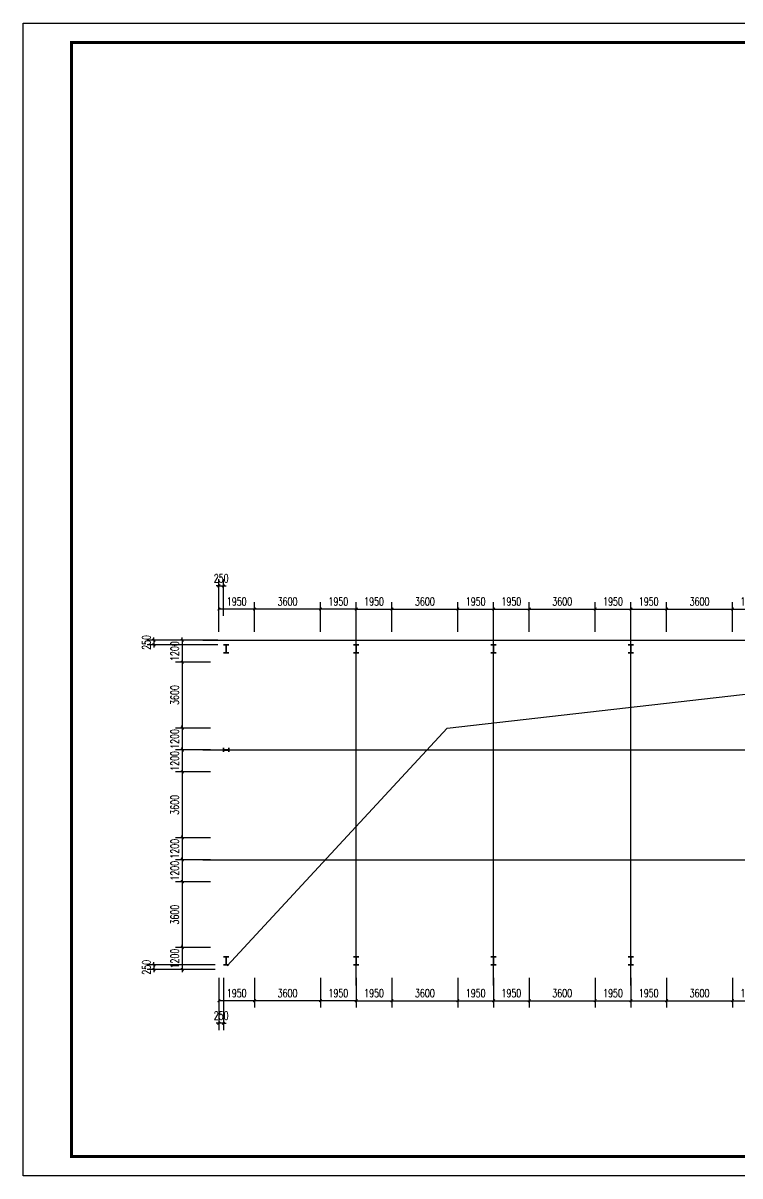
# Model space of a CAD drawing. Extents: x 177291 to 1288761, y 177638 to 322898.
# Drawn here: x 408999 to 448150, y 251928 to 314928 of the extents above; entities that cross this region are included whole.
import ezdxf

# ---------------------------------------------------------------- set-up
doc = ezdxf.new("R2010")
doc.units = 0
doc.header["$LTSCALE"] = 1000
for name, color, linetype in [('DOTE', 1, 'Continuous'), ('GZ', 50, 'Continuous'), ('PUB_TITLE', 4, 'Continuous')]:
    doc.layers.add(name, color=color, linetype=linetype)
doc.styles.add('_TCH_DIM_T3', font='SIMPLEX', dxfattribs={"width": 0.705882, "bigfont": 'GBCBIG'})
doc.dimstyles.new('_TCH_ARCH&&150', dxfattribs={"dimtxt": 446.25, "dimasz": 150, "dimexe": 375, "dimexo": 450, "dimgap": 189.375, "dimtad": 1, "dimdec": 0, "dimzin": 0, "dimdsep": 46, "dimtxsty": '_TCH_DIM_T3', "dimblk": 'ARCHTICK', "dimcen": 0.09, "dimclrd": 3, "dimclre": 3, "dimclrt": 7, "dimazin": 2, "dimtfac": 1, "dimtdec": 0, "dimtix": 1, "dimtmove": 2, "dimatfit": 3, "dimfxl": 1, "dimtolj": 1, "dimtzin": 0, "dimarcsym": 0})

# ---------------------------------------------------------------- blocks, each defined once
blk = doc.blocks.new('_ArchTick')
at = {"color": 0, "linetype": 'ByBlock', "const_width": 0.4}
blk.add_lwpolyline([(-0.5, -0.5), (0.5, 0.5)], dxfattribs=at)
blk = doc.blocks.new('*D577')
at = {"color": 3, "lineweight": -2, "transparency": 16777216}
for p, q in [((419693, 284173), (419543, 284173)), ((419693, 282706), (419693, 284548)), ((419693, 284173), (419943, 284173)), ((419943, 282533), (419943, 284548)), ((419943, 284173), (420093, 284173))]:
    blk.add_line(p, q, dxfattribs=at)
at = {"layer": 'Defpoints', "color": 0, "transparency": 16777216}
for p in [(419943, 284173), (419693, 282256), (419943, 282083)]:
    blk.add_point(p, dxfattribs=at)
at = {"color": 3, "lineweight": -2, "transparency": 16777216, "xscale": 150, "yscale": 150, "zscale": 150}
blk.add_blockref('_ArchTick', (419693, 284173), dxfattribs=at)
at = {"color": 3, "lineweight": -2, "transparency": 16777216, "xscale": 150, "yscale": 150, "zscale": 150, "rotation": 180}
blk.add_blockref('_ArchTick', (419943, 284173), dxfattribs=at)
at = {"color": 7, "transparency": 16777216, "insert": (419818, 284586), "char_height": 446.2, "attachment_point": 5, "style": '_TCH_DIM_T3'}
blk.add_mtext('\\A1;250', dxfattribs=at)
blk = doc.blocks.new('*D579')
at = {"color": 3, "lineweight": -2, "transparency": 16777216}
for p, q in [((419643, 281206), (415769, 281206)), ((416144, 281206), (416144, 281356)), ((416144, 281206), (416144, 280956)), ((419643, 280956), (415769, 280956)), ((416144, 280956), (416144, 280806))]:
    blk.add_line(p, q, dxfattribs=at)
at = {"layer": 'Defpoints', "color": 0, "transparency": 16777216}
for p in [(420093, 281206), (416144, 280956), (420093, 280956)]:
    blk.add_point(p, dxfattribs=at)
at = {"color": 3, "lineweight": -2, "transparency": 16777216, "xscale": 150, "yscale": 150, "zscale": 150}
for p, rotation in [((416144, 281206), 270), ((416144, 280956), 90)]:
    blk.add_blockref('_ArchTick', p, dxfattribs=dict(at, rotation=rotation))
at = {"color": 7, "transparency": 16777216, "insert": (415732, 281081), "char_height": 446.2, "attachment_point": 5, "rotation": 90, "style": '_TCH_DIM_T3'}
blk.add_mtext('\\A1;250', dxfattribs=at)
blk = doc.blocks.new('*D580')
at = {"color": 3, "lineweight": -2, "transparency": 16777216}
for p, q in [((419493, 263456), (415769, 263456)), ((416144, 263456), (416144, 263606)), ((416144, 263456), (416144, 263206)), ((419493, 263206), (415769, 263206)), ((416144, 263206), (416144, 263056))]:
    blk.add_line(p, q, dxfattribs=at)
at = {"layer": 'Defpoints', "color": 0, "transparency": 16777216}
for p in [(419943, 263456), (416144, 263206), (419943, 263206)]:
    blk.add_point(p, dxfattribs=at)
at = {"color": 3, "lineweight": -2, "transparency": 16777216, "xscale": 150, "yscale": 150, "zscale": 150}
for p, rotation in [((416144, 263456), 270), ((416144, 263206), 90)]:
    blk.add_blockref('_ArchTick', p, dxfattribs=dict(at, rotation=rotation))
at = {"color": 7, "transparency": 16777216, "insert": (415732, 263331), "char_height": 446.2, "attachment_point": 5, "rotation": 90, "style": '_TCH_DIM_T3'}
blk.add_mtext('\\A1;250', dxfattribs=at)
blk = doc.blocks.new('*D581')
at = {"color": 3, "lineweight": -2, "transparency": 16777216}
for p, q in [((419693, 262756), (419693, 259899)), ((419943, 262756), (419943, 259899)), ((419693, 260274), (419543, 260274)), ((419943, 260274), (419693, 260274)), ((419943, 260274), (420093, 260274))]:
    blk.add_line(p, q, dxfattribs=at)
at = {"layer": 'Defpoints', "color": 0, "transparency": 16777216}
for p in [(419693, 263206), (419943, 263206), (419693, 260274)]:
    blk.add_point(p, dxfattribs=at)
at = {"color": 3, "lineweight": -2, "transparency": 16777216, "xscale": 150, "yscale": 150, "zscale": 150}
blk.add_blockref('_ArchTick', (419693, 260274), dxfattribs=at)
at = {"color": 3, "lineweight": -2, "transparency": 16777216, "xscale": 150, "yscale": 150, "zscale": 150, "rotation": 180}
blk.add_blockref('_ArchTick', (419943, 260274), dxfattribs=at)
at = {"color": 7, "transparency": 16777216, "insert": (419818, 260686), "char_height": 446.2, "attachment_point": 5, "style": '_TCH_DIM_T3'}
blk.add_mtext('\\A1;250', dxfattribs=at)
blk = doc.blocks.new('*D585')
at = {"color": 3, "lineweight": -2, "transparency": 16777216}
for p, q in [((427193, 281656), (427193, 283282)), ((427193, 282907), (429143, 282907)), ((429143, 281656), (429143, 283282))]:
    blk.add_line(p, q, dxfattribs=at)
at = {"layer": 'Defpoints', "color": 0, "transparency": 16777216}
for p in [(429143, 282907), (427193, 281206), (429143, 281206)]:
    blk.add_point(p, dxfattribs=at)
at = {"color": 3, "lineweight": -2, "transparency": 16777216, "xscale": 150, "yscale": 150, "zscale": 150, "rotation": 180}
blk.add_blockref('_ArchTick', (427193, 282907), dxfattribs=at)
at = {"color": 3, "lineweight": -2, "transparency": 16777216, "xscale": 150, "yscale": 150, "zscale": 150}
blk.add_blockref('_ArchTick', (429143, 282907), dxfattribs=at)
at = {"color": 7, "transparency": 16777216, "insert": (428168, 283320), "char_height": 446.2, "attachment_point": 5, "style": '_TCH_DIM_T3'}
blk.add_mtext('\\A1;1950', dxfattribs=at)
blk = doc.blocks.new('*D586')
at = {"color": 3, "lineweight": -2, "transparency": 16777216}
for p, q in [((429143, 281656), (429143, 283282)), ((429143, 282907), (432743, 282907)), ((432743, 281656), (432743, 283282))]:
    blk.add_line(p, q, dxfattribs=at)
at = {"layer": 'Defpoints', "color": 0, "transparency": 16777216}
for p in [(432743, 282907), (429143, 281206), (432743, 281206)]:
    blk.add_point(p, dxfattribs=at)
at = {"color": 3, "lineweight": -2, "transparency": 16777216, "xscale": 150, "yscale": 150, "zscale": 150, "rotation": 180}
blk.add_blockref('_ArchTick', (429143, 282907), dxfattribs=at)
at = {"color": 3, "lineweight": -2, "transparency": 16777216, "xscale": 150, "yscale": 150, "zscale": 150}
blk.add_blockref('_ArchTick', (432743, 282907), dxfattribs=at)
at = {"color": 7, "transparency": 16777216, "insert": (430943, 283320), "char_height": 446.2, "attachment_point": 5, "style": '_TCH_DIM_T3'}
blk.add_mtext('\\A1;3600', dxfattribs=at)
blk = doc.blocks.new('*D587')
at = {"color": 3, "lineweight": -2, "transparency": 16777216}
for p, q in [((432743, 281656), (432743, 283282)), ((432743, 282907), (434693, 282907)), ((434693, 281656), (434693, 283282))]:
    blk.add_line(p, q, dxfattribs=at)
at = {"layer": 'Defpoints', "color": 0, "transparency": 16777216}
for p in [(434693, 282907), (432743, 281206), (434693, 281206)]:
    blk.add_point(p, dxfattribs=at)
at = {"color": 3, "lineweight": -2, "transparency": 16777216, "xscale": 150, "yscale": 150, "zscale": 150, "rotation": 180}
blk.add_blockref('_ArchTick', (432743, 282907), dxfattribs=at)
at = {"color": 3, "lineweight": -2, "transparency": 16777216, "xscale": 150, "yscale": 150, "zscale": 150}
blk.add_blockref('_ArchTick', (434693, 282907), dxfattribs=at)
at = {"color": 7, "transparency": 16777216, "insert": (433718, 283320), "char_height": 446.2, "attachment_point": 5, "style": '_TCH_DIM_T3'}
blk.add_mtext('\\A1;1950', dxfattribs=at)
blk = doc.blocks.new('*D588')
at = {"color": 3, "lineweight": -2, "transparency": 16777216}
for p, q in [((434693, 281656), (434693, 283282)), ((434693, 282907), (436643, 282907)), ((436643, 281656), (436643, 283282))]:
    blk.add_line(p, q, dxfattribs=at)
at = {"layer": 'Defpoints', "color": 0, "transparency": 16777216}
for p in [(436643, 282907), (434693, 281206), (436643, 281206)]:
    blk.add_point(p, dxfattribs=at)
at = {"color": 3, "lineweight": -2, "transparency": 16777216, "xscale": 150, "yscale": 150, "zscale": 150, "rotation": 180}
blk.add_blockref('_ArchTick', (434693, 282907), dxfattribs=at)
at = {"color": 3, "lineweight": -2, "transparency": 16777216, "xscale": 150, "yscale": 150, "zscale": 150}
blk.add_blockref('_ArchTick', (436643, 282907), dxfattribs=at)
at = {"color": 7, "transparency": 16777216, "insert": (435668, 283320), "char_height": 446.2, "attachment_point": 5, "style": '_TCH_DIM_T3'}
blk.add_mtext('\\A1;1950', dxfattribs=at)
blk = doc.blocks.new('*D589')
at = {"color": 3, "lineweight": -2, "transparency": 16777216}
for p, q in [((436643, 281656), (436643, 283282)), ((436643, 282907), (440243, 282907)), ((440243, 281656), (440243, 283282))]:
    blk.add_line(p, q, dxfattribs=at)
at = {"layer": 'Defpoints', "color": 0, "transparency": 16777216}
for p in [(440243, 282907), (436643, 281206), (440243, 281206)]:
    blk.add_point(p, dxfattribs=at)
at = {"color": 3, "lineweight": -2, "transparency": 16777216, "xscale": 150, "yscale": 150, "zscale": 150, "rotation": 180}
blk.add_blockref('_ArchTick', (436643, 282907), dxfattribs=at)
at = {"color": 3, "lineweight": -2, "transparency": 16777216, "xscale": 150, "yscale": 150, "zscale": 150}
blk.add_blockref('_ArchTick', (440243, 282907), dxfattribs=at)
at = {"color": 7, "transparency": 16777216, "insert": (438443, 283320), "char_height": 446.2, "attachment_point": 5, "style": '_TCH_DIM_T3'}
blk.add_mtext('\\A1;3600', dxfattribs=at)
blk = doc.blocks.new('*D590')
at = {"color": 3, "lineweight": -2, "transparency": 16777216}
for p, q in [((440243, 281656), (440243, 283282)), ((440243, 282907), (442193, 282907)), ((442193, 281656), (442193, 283282))]:
    blk.add_line(p, q, dxfattribs=at)
at = {"layer": 'Defpoints', "color": 0, "transparency": 16777216}
for p in [(442193, 282907), (440243, 281206), (442193, 281206)]:
    blk.add_point(p, dxfattribs=at)
at = {"color": 3, "lineweight": -2, "transparency": 16777216, "xscale": 150, "yscale": 150, "zscale": 150, "rotation": 180}
blk.add_blockref('_ArchTick', (440243, 282907), dxfattribs=at)
at = {"color": 3, "lineweight": -2, "transparency": 16777216, "xscale": 150, "yscale": 150, "zscale": 150}
blk.add_blockref('_ArchTick', (442193, 282907), dxfattribs=at)
at = {"color": 7, "transparency": 16777216, "insert": (441218, 283320), "char_height": 446.2, "attachment_point": 5, "style": '_TCH_DIM_T3'}
blk.add_mtext('\\A1;1950', dxfattribs=at)
blk = doc.blocks.new('*D591')
at = {"color": 3, "lineweight": -2, "transparency": 16777216}
for p, q in [((442193, 281656), (442193, 283282)), ((442193, 282907), (444143, 282907)), ((444143, 281656), (444143, 283282))]:
    blk.add_line(p, q, dxfattribs=at)
at = {"layer": 'Defpoints', "color": 0, "transparency": 16777216}
for p in [(444143, 282907), (442193, 281206), (444143, 281206)]:
    blk.add_point(p, dxfattribs=at)
at = {"color": 3, "lineweight": -2, "transparency": 16777216, "xscale": 150, "yscale": 150, "zscale": 150, "rotation": 180}
blk.add_blockref('_ArchTick', (442193, 282907), dxfattribs=at)
at = {"color": 3, "lineweight": -2, "transparency": 16777216, "xscale": 150, "yscale": 150, "zscale": 150}
blk.add_blockref('_ArchTick', (444143, 282907), dxfattribs=at)
at = {"color": 7, "transparency": 16777216, "insert": (443168, 283320), "char_height": 446.2, "attachment_point": 5, "style": '_TCH_DIM_T3'}
blk.add_mtext('\\A1;1950', dxfattribs=at)
blk = doc.blocks.new('*D592')
at = {"color": 3, "lineweight": -2, "transparency": 16777216}
for p, q in [((444143, 281656), (444143, 283282)), ((444143, 282907), (447743, 282907)), ((447743, 281656), (447743, 283282))]:
    blk.add_line(p, q, dxfattribs=at)
at = {"layer": 'Defpoints', "color": 0, "transparency": 16777216}
for p in [(447743, 282907), (444143, 281206), (447743, 281206)]:
    blk.add_point(p, dxfattribs=at)
at = {"color": 3, "lineweight": -2, "transparency": 16777216, "xscale": 150, "yscale": 150, "zscale": 150, "rotation": 180}
blk.add_blockref('_ArchTick', (444143, 282907), dxfattribs=at)
at = {"color": 3, "lineweight": -2, "transparency": 16777216, "xscale": 150, "yscale": 150, "zscale": 150}
blk.add_blockref('_ArchTick', (447743, 282907), dxfattribs=at)
at = {"color": 7, "transparency": 16777216, "insert": (445943, 283320), "char_height": 446.2, "attachment_point": 5, "style": '_TCH_DIM_T3'}
blk.add_mtext('\\A1;3600', dxfattribs=at)
blk = doc.blocks.new('*D593')
at = {"color": 3, "lineweight": -2, "transparency": 16777216}
for p, q in [((447743, 281656), (447743, 283282)), ((447743, 282907), (449693, 282907)), ((449693, 281656), (449693, 283282))]:
    blk.add_line(p, q, dxfattribs=at)
at = {"layer": 'Defpoints', "color": 0, "transparency": 16777216}
for p in [(449693, 282907), (447743, 281206), (449693, 281206)]:
    blk.add_point(p, dxfattribs=at)
at = {"color": 3, "lineweight": -2, "transparency": 16777216, "xscale": 150, "yscale": 150, "zscale": 150, "rotation": 180}
blk.add_blockref('_ArchTick', (447743, 282907), dxfattribs=at)
at = {"color": 3, "lineweight": -2, "transparency": 16777216, "xscale": 150, "yscale": 150, "zscale": 150}
blk.add_blockref('_ArchTick', (449693, 282907), dxfattribs=at)
at = {"color": 7, "transparency": 16777216, "insert": (448718, 283320), "char_height": 446.2, "attachment_point": 5, "style": '_TCH_DIM_T3'}
blk.add_mtext('\\A1;1950', dxfattribs=at)
blk = doc.blocks.new('*D421')
at = {"color": 3, "lineweight": -2, "transparency": 16777216}
for p, q in [((419243, 281206), (417320, 281206)), ((417695, 281206), (417695, 281356)), ((417695, 281206), (417695, 280006)), ((419243, 280006), (417320, 280006)), ((417695, 280006), (417695, 279856))]:
    blk.add_line(p, q, dxfattribs=at)
at = {"layer": 'Defpoints', "color": 0, "transparency": 16777216}
for p in [(419693, 281206), (417695, 280006), (419693, 280006)]:
    blk.add_point(p, dxfattribs=at)
at = {"color": 3, "lineweight": -2, "transparency": 16777216, "xscale": 150, "yscale": 150, "zscale": 150}
for p, rotation in [((417695, 281206), 270), ((417695, 280006), 90)]:
    blk.add_blockref('_ArchTick', p, dxfattribs=dict(at, rotation=rotation))
at = {"color": 7, "transparency": 16777216, "insert": (417282, 280606), "char_height": 446.2, "attachment_point": 5, "rotation": 90, "style": '_TCH_DIM_T3'}
blk.add_mtext('\\A1;1200', dxfattribs=at)
blk = doc.blocks.new('*D422')
at = {"color": 3, "lineweight": -2, "transparency": 16777216}
for p, q in [((419243, 280006), (417320, 280006)), ((417695, 280006), (417695, 276406)), ((419243, 276406), (417320, 276406))]:
    blk.add_line(p, q, dxfattribs=at)
at = {"layer": 'Defpoints', "color": 0, "transparency": 16777216}
for p in [(419693, 280006), (417695, 276406), (419693, 276406)]:
    blk.add_point(p, dxfattribs=at)
at = {"color": 3, "lineweight": -2, "transparency": 16777216, "xscale": 150, "yscale": 150, "zscale": 150}
for p, rotation in [((417695, 280006), 90), ((417695, 276406), 270)]:
    blk.add_blockref('_ArchTick', p, dxfattribs=dict(at, rotation=rotation))
at = {"color": 7, "transparency": 16777216, "insert": (417282, 278206), "char_height": 446.2, "attachment_point": 5, "rotation": 90, "style": '_TCH_DIM_T3'}
blk.add_mtext('\\A1;3600', dxfattribs=at)
blk = doc.blocks.new('*D423')
at = {"color": 3, "lineweight": -2, "transparency": 16777216}
for p, q in [((419243, 276406), (417320, 276406)), ((417695, 276406), (417695, 276556)), ((417695, 276406), (417695, 275206)), ((419243, 275206), (417320, 275206)), ((417695, 275206), (417695, 275056))]:
    blk.add_line(p, q, dxfattribs=at)
at = {"layer": 'Defpoints', "color": 0, "transparency": 16777216}
for p in [(419693, 276406), (417695, 275206), (419693, 275206)]:
    blk.add_point(p, dxfattribs=at)
at = {"color": 3, "lineweight": -2, "transparency": 16777216, "xscale": 150, "yscale": 150, "zscale": 150}
for p, rotation in [((417695, 276406), 270), ((417695, 275206), 90)]:
    blk.add_blockref('_ArchTick', p, dxfattribs=dict(at, rotation=rotation))
at = {"color": 7, "transparency": 16777216, "insert": (417282, 275806), "char_height": 446.2, "attachment_point": 5, "rotation": 90, "style": '_TCH_DIM_T3'}
blk.add_mtext('\\A1;1200', dxfattribs=at)
blk = doc.blocks.new('*D424')
at = {"color": 3, "lineweight": -2, "transparency": 16777216}
for p, q in [((427193, 262756), (427193, 261129)), ((429143, 262756), (429143, 261129)), ((427193, 261504), (429143, 261504))]:
    blk.add_line(p, q, dxfattribs=at)
at = {"layer": 'Defpoints', "color": 0, "transparency": 16777216}
for p in [(427193, 263206), (429143, 263206), (429143, 261504)]:
    blk.add_point(p, dxfattribs=at)
at = {"color": 3, "lineweight": -2, "transparency": 16777216, "xscale": 150, "yscale": 150, "zscale": 150, "rotation": 180}
blk.add_blockref('_ArchTick', (427193, 261504), dxfattribs=at)
at = {"color": 3, "lineweight": -2, "transparency": 16777216, "xscale": 150, "yscale": 150, "zscale": 150}
blk.add_blockref('_ArchTick', (429143, 261504), dxfattribs=at)
at = {"color": 7, "transparency": 16777216, "insert": (428168, 261917), "char_height": 446.2, "attachment_point": 5, "style": '_TCH_DIM_T3'}
blk.add_mtext('\\A1;1950', dxfattribs=at)
blk = doc.blocks.new('*D425')
at = {"color": 3, "lineweight": -2, "transparency": 16777216}
for p, q in [((429143, 262756), (429143, 261129)), ((432743, 262756), (432743, 261129)), ((429143, 261504), (432743, 261504))]:
    blk.add_line(p, q, dxfattribs=at)
at = {"layer": 'Defpoints', "color": 0, "transparency": 16777216}
for p in [(429143, 263206), (432743, 263206), (432743, 261504)]:
    blk.add_point(p, dxfattribs=at)
at = {"color": 3, "lineweight": -2, "transparency": 16777216, "xscale": 150, "yscale": 150, "zscale": 150, "rotation": 180}
blk.add_blockref('_ArchTick', (429143, 261504), dxfattribs=at)
at = {"color": 3, "lineweight": -2, "transparency": 16777216, "xscale": 150, "yscale": 150, "zscale": 150}
blk.add_blockref('_ArchTick', (432743, 261504), dxfattribs=at)
at = {"color": 7, "transparency": 16777216, "insert": (430943, 261917), "char_height": 446.2, "attachment_point": 5, "style": '_TCH_DIM_T3'}
blk.add_mtext('\\A1;3600', dxfattribs=at)
blk = doc.blocks.new('*D426')
at = {"color": 3, "lineweight": -2, "transparency": 16777216}
for p, q in [((432743, 262756), (432743, 261129)), ((434693, 262756), (434693, 261129)), ((432743, 261504), (434693, 261504))]:
    blk.add_line(p, q, dxfattribs=at)
at = {"layer": 'Defpoints', "color": 0, "transparency": 16777216}
for p in [(432743, 263206), (434693, 263206), (434693, 261504)]:
    blk.add_point(p, dxfattribs=at)
at = {"color": 3, "lineweight": -2, "transparency": 16777216, "xscale": 150, "yscale": 150, "zscale": 150, "rotation": 180}
blk.add_blockref('_ArchTick', (432743, 261504), dxfattribs=at)
at = {"color": 3, "lineweight": -2, "transparency": 16777216, "xscale": 150, "yscale": 150, "zscale": 150}
blk.add_blockref('_ArchTick', (434693, 261504), dxfattribs=at)
at = {"color": 7, "transparency": 16777216, "insert": (433718, 261917), "char_height": 446.2, "attachment_point": 5, "style": '_TCH_DIM_T3'}
blk.add_mtext('\\A1;1950', dxfattribs=at)
blk = doc.blocks.new('*D427')
at = {"color": 3, "lineweight": -2, "transparency": 16777216}
for p, q in [((434693, 262756), (434693, 261129)), ((436643, 262756), (436643, 261129)), ((434693, 261504), (436643, 261504))]:
    blk.add_line(p, q, dxfattribs=at)
at = {"layer": 'Defpoints', "color": 0, "transparency": 16777216}
for p in [(434693, 263206), (436643, 263206), (436643, 261504)]:
    blk.add_point(p, dxfattribs=at)
at = {"color": 3, "lineweight": -2, "transparency": 16777216, "xscale": 150, "yscale": 150, "zscale": 150, "rotation": 180}
blk.add_blockref('_ArchTick', (434693, 261504), dxfattribs=at)
at = {"color": 3, "lineweight": -2, "transparency": 16777216, "xscale": 150, "yscale": 150, "zscale": 150}
blk.add_blockref('_ArchTick', (436643, 261504), dxfattribs=at)
at = {"color": 7, "transparency": 16777216, "insert": (435668, 261917), "char_height": 446.2, "attachment_point": 5, "style": '_TCH_DIM_T3'}
blk.add_mtext('\\A1;1950', dxfattribs=at)
blk = doc.blocks.new('*D428')
at = {"color": 3, "lineweight": -2, "transparency": 16777216}
for p, q in [((436643, 262756), (436643, 261129)), ((440243, 262756), (440243, 261129)), ((436643, 261504), (440243, 261504))]:
    blk.add_line(p, q, dxfattribs=at)
at = {"layer": 'Defpoints', "color": 0, "transparency": 16777216}
for p in [(436643, 263206), (440243, 263206), (440243, 261504)]:
    blk.add_point(p, dxfattribs=at)
at = {"color": 3, "lineweight": -2, "transparency": 16777216, "xscale": 150, "yscale": 150, "zscale": 150, "rotation": 180}
blk.add_blockref('_ArchTick', (436643, 261504), dxfattribs=at)
at = {"color": 3, "lineweight": -2, "transparency": 16777216, "xscale": 150, "yscale": 150, "zscale": 150}
blk.add_blockref('_ArchTick', (440243, 261504), dxfattribs=at)
at = {"color": 7, "transparency": 16777216, "insert": (438443, 261917), "char_height": 446.2, "attachment_point": 5, "style": '_TCH_DIM_T3'}
blk.add_mtext('\\A1;3600', dxfattribs=at)
blk = doc.blocks.new('*D429')
at = {"color": 3, "lineweight": -2, "transparency": 16777216}
for p, q in [((440243, 262756), (440243, 261129)), ((442193, 262756), (442193, 261129)), ((440243, 261504), (442193, 261504))]:
    blk.add_line(p, q, dxfattribs=at)
at = {"layer": 'Defpoints', "color": 0, "transparency": 16777216}
for p in [(440243, 263206), (442193, 263206), (442193, 261504)]:
    blk.add_point(p, dxfattribs=at)
at = {"color": 3, "lineweight": -2, "transparency": 16777216, "xscale": 150, "yscale": 150, "zscale": 150, "rotation": 180}
blk.add_blockref('_ArchTick', (440243, 261504), dxfattribs=at)
at = {"color": 3, "lineweight": -2, "transparency": 16777216, "xscale": 150, "yscale": 150, "zscale": 150}
blk.add_blockref('_ArchTick', (442193, 261504), dxfattribs=at)
at = {"color": 7, "transparency": 16777216, "insert": (441218, 261917), "char_height": 446.2, "attachment_point": 5, "style": '_TCH_DIM_T3'}
blk.add_mtext('\\A1;1950', dxfattribs=at)
blk = doc.blocks.new('*D430')
at = {"color": 3, "lineweight": -2, "transparency": 16777216}
for p, q in [((442193, 262756), (442193, 261129)), ((444143, 262756), (444143, 261129)), ((442193, 261504), (444143, 261504))]:
    blk.add_line(p, q, dxfattribs=at)
at = {"layer": 'Defpoints', "color": 0, "transparency": 16777216}
for p in [(442193, 263206), (444143, 263206), (444143, 261504)]:
    blk.add_point(p, dxfattribs=at)
at = {"color": 3, "lineweight": -2, "transparency": 16777216, "xscale": 150, "yscale": 150, "zscale": 150, "rotation": 180}
blk.add_blockref('_ArchTick', (442193, 261504), dxfattribs=at)
at = {"color": 3, "lineweight": -2, "transparency": 16777216, "xscale": 150, "yscale": 150, "zscale": 150}
blk.add_blockref('_ArchTick', (444143, 261504), dxfattribs=at)
at = {"color": 7, "transparency": 16777216, "insert": (443168, 261917), "char_height": 446.2, "attachment_point": 5, "style": '_TCH_DIM_T3'}
blk.add_mtext('\\A1;1950', dxfattribs=at)
blk = doc.blocks.new('*D431')
at = {"color": 3, "lineweight": -2, "transparency": 16777216}
for p, q in [((444143, 262756), (444143, 261129)), ((447743, 262756), (447743, 261129)), ((444143, 261504), (447743, 261504))]:
    blk.add_line(p, q, dxfattribs=at)
at = {"layer": 'Defpoints', "color": 0, "transparency": 16777216}
for p in [(444143, 263206), (447743, 263206), (447743, 261504)]:
    blk.add_point(p, dxfattribs=at)
at = {"color": 3, "lineweight": -2, "transparency": 16777216, "xscale": 150, "yscale": 150, "zscale": 150, "rotation": 180}
blk.add_blockref('_ArchTick', (444143, 261504), dxfattribs=at)
at = {"color": 3, "lineweight": -2, "transparency": 16777216, "xscale": 150, "yscale": 150, "zscale": 150}
blk.add_blockref('_ArchTick', (447743, 261504), dxfattribs=at)
at = {"color": 7, "transparency": 16777216, "insert": (445943, 261917), "char_height": 446.2, "attachment_point": 5, "style": '_TCH_DIM_T3'}
blk.add_mtext('\\A1;3600', dxfattribs=at)
blk = doc.blocks.new('*D432')
at = {"color": 3, "lineweight": -2, "transparency": 16777216}
for p, q in [((447743, 262756), (447743, 261129)), ((449693, 262756), (449693, 261129)), ((447743, 261504), (449693, 261504))]:
    blk.add_line(p, q, dxfattribs=at)
at = {"layer": 'Defpoints', "color": 0, "transparency": 16777216}
for p in [(447743, 263206), (449693, 263206), (449693, 261504)]:
    blk.add_point(p, dxfattribs=at)
at = {"color": 3, "lineweight": -2, "transparency": 16777216, "xscale": 150, "yscale": 150, "zscale": 150, "rotation": 180}
blk.add_blockref('_ArchTick', (447743, 261504), dxfattribs=at)
at = {"color": 3, "lineweight": -2, "transparency": 16777216, "xscale": 150, "yscale": 150, "zscale": 150}
blk.add_blockref('_ArchTick', (449693, 261504), dxfattribs=at)
at = {"color": 7, "transparency": 16777216, "insert": (448718, 261917), "char_height": 446.2, "attachment_point": 5, "style": '_TCH_DIM_T3'}
blk.add_mtext('\\A1;1950', dxfattribs=at)
blk = doc.blocks.new('*D442')
at = {"color": 3, "lineweight": -2, "transparency": 16777216}
for p, q in [((417695, 275206), (417695, 275356)), ((419243, 275206), (417320, 275206)), ((417695, 275206), (417695, 274006)), ((419243, 274006), (417320, 274006)), ((417695, 274006), (417695, 273856))]:
    blk.add_line(p, q, dxfattribs=at)
at = {"layer": 'Defpoints', "color": 0, "transparency": 16777216}
for p in [(419693, 275206), (417695, 274006), (419693, 274006)]:
    blk.add_point(p, dxfattribs=at)
at = {"color": 3, "lineweight": -2, "transparency": 16777216, "xscale": 150, "yscale": 150, "zscale": 150}
for p, rotation in [((417695, 275206), 270), ((417695, 274006), 90)]:
    blk.add_blockref('_ArchTick', p, dxfattribs=dict(at, rotation=rotation))
at = {"color": 7, "transparency": 16777216, "insert": (417282, 274606), "char_height": 446.2, "attachment_point": 5, "rotation": 90, "style": '_TCH_DIM_T3'}
blk.add_mtext('\\A1;1200', dxfattribs=at)
blk = doc.blocks.new('*D443')
at = {"color": 3, "lineweight": -2, "transparency": 16777216}
for p, q in [((419243, 274006), (417320, 274006)), ((417695, 274006), (417695, 270406)), ((419243, 270406), (417320, 270406))]:
    blk.add_line(p, q, dxfattribs=at)
at = {"layer": 'Defpoints', "color": 0, "transparency": 16777216}
for p in [(419693, 274006), (417695, 270406), (419693, 270406)]:
    blk.add_point(p, dxfattribs=at)
at = {"color": 3, "lineweight": -2, "transparency": 16777216, "xscale": 150, "yscale": 150, "zscale": 150}
for p, rotation in [((417695, 274006), 90), ((417695, 270406), 270)]:
    blk.add_blockref('_ArchTick', p, dxfattribs=dict(at, rotation=rotation))
at = {"color": 7, "transparency": 16777216, "insert": (417282, 272206), "char_height": 446.2, "attachment_point": 5, "rotation": 90, "style": '_TCH_DIM_T3'}
blk.add_mtext('\\A1;3600', dxfattribs=at)
blk = doc.blocks.new('*D444')
at = {"color": 3, "lineweight": -2, "transparency": 16777216}
for p, q in [((419243, 270406), (417320, 270406)), ((417695, 270406), (417695, 270556)), ((417695, 270406), (417695, 269206)), ((419243, 269206), (417320, 269206)), ((417695, 269206), (417695, 269056))]:
    blk.add_line(p, q, dxfattribs=at)
at = {"layer": 'Defpoints', "color": 0, "transparency": 16777216}
for p in [(419693, 270406), (417695, 269206), (419693, 269206)]:
    blk.add_point(p, dxfattribs=at)
at = {"color": 3, "lineweight": -2, "transparency": 16777216, "xscale": 150, "yscale": 150, "zscale": 150}
for p, rotation in [((417695, 270406), 270), ((417695, 269206), 90)]:
    blk.add_blockref('_ArchTick', p, dxfattribs=dict(at, rotation=rotation))
at = {"color": 7, "transparency": 16777216, "insert": (417282, 269806), "char_height": 446.2, "attachment_point": 5, "rotation": 90, "style": '_TCH_DIM_T3'}
blk.add_mtext('\\A1;1200', dxfattribs=at)
blk = doc.blocks.new('*D445')
at = {"color": 3, "lineweight": -2, "transparency": 16777216}
for p, q in [((419243, 269206), (417320, 269206)), ((417695, 269206), (417695, 269356)), ((417695, 269206), (417695, 268006)), ((419243, 268006), (417320, 268006)), ((417695, 268006), (417695, 267856))]:
    blk.add_line(p, q, dxfattribs=at)
at = {"layer": 'Defpoints', "color": 0, "transparency": 16777216}
for p in [(419693, 269206), (417695, 268006), (419693, 268006)]:
    blk.add_point(p, dxfattribs=at)
at = {"color": 3, "lineweight": -2, "transparency": 16777216, "xscale": 150, "yscale": 150, "zscale": 150}
for p, rotation in [((417695, 269206), 270), ((417695, 268006), 90)]:
    blk.add_blockref('_ArchTick', p, dxfattribs=dict(at, rotation=rotation))
at = {"color": 7, "transparency": 16777216, "insert": (417282, 268606), "char_height": 446.2, "attachment_point": 5, "rotation": 90, "style": '_TCH_DIM_T3'}
blk.add_mtext('\\A1;1200', dxfattribs=at)
blk = doc.blocks.new('*D446')
at = {"color": 3, "lineweight": -2, "transparency": 16777216}
for p, q in [((419243, 268006), (417320, 268006)), ((417695, 268006), (417695, 264406)), ((419243, 264406), (417320, 264406))]:
    blk.add_line(p, q, dxfattribs=at)
at = {"layer": 'Defpoints', "color": 0, "transparency": 16777216}
for p in [(419693, 268006), (417695, 264406), (419693, 264406)]:
    blk.add_point(p, dxfattribs=at)
at = {"color": 3, "lineweight": -2, "transparency": 16777216, "xscale": 150, "yscale": 150, "zscale": 150}
for p, rotation in [((417695, 268006), 90), ((417695, 264406), 270)]:
    blk.add_blockref('_ArchTick', p, dxfattribs=dict(at, rotation=rotation))
at = {"color": 7, "transparency": 16777216, "insert": (417282, 266206), "char_height": 446.2, "attachment_point": 5, "rotation": 90, "style": '_TCH_DIM_T3'}
blk.add_mtext('\\A1;3600', dxfattribs=at)
blk = doc.blocks.new('*D447')
at = {"color": 3, "lineweight": -2, "transparency": 16777216}
for p, q in [((419243, 264406), (417320, 264406)), ((417695, 264406), (417695, 264556)), ((417695, 264406), (417695, 263206)), ((419243, 263206), (417320, 263206)), ((417695, 263206), (417695, 263056))]:
    blk.add_line(p, q, dxfattribs=at)
at = {"layer": 'Defpoints', "color": 0, "transparency": 16777216}
for p in [(419693, 264406), (417695, 263206), (419693, 263206)]:
    blk.add_point(p, dxfattribs=at)
at = {"color": 3, "lineweight": -2, "transparency": 16777216, "xscale": 150, "yscale": 150, "zscale": 150}
for p, rotation in [((417695, 264406), 270), ((417695, 263206), 90)]:
    blk.add_blockref('_ArchTick', p, dxfattribs=dict(at, rotation=rotation))
at = {"color": 7, "transparency": 16777216, "insert": (417282, 263806), "char_height": 446.2, "attachment_point": 5, "rotation": 90, "style": '_TCH_DIM_T3'}
blk.add_mtext('\\A1;1200', dxfattribs=at)
blk = doc.blocks.new('*D448')
at = {"color": 3, "lineweight": -2, "transparency": 16777216}
for p, q in [((425243, 281656), (425243, 283282)), ((427193, 282907), (425243, 282907)), ((427193, 281656), (427193, 283282))]:
    blk.add_line(p, q, dxfattribs=at)
at = {"layer": 'Defpoints', "color": 0, "transparency": 16777216}
for p in [(425243, 282907), (425243, 281206), (427193, 281206)]:
    blk.add_point(p, dxfattribs=at)
at = {"color": 3, "lineweight": -2, "transparency": 16777216, "xscale": 150, "yscale": 150, "zscale": 150, "rotation": 180}
blk.add_blockref('_ArchTick', (425243, 282907), dxfattribs=at)
at = {"color": 3, "lineweight": -2, "transparency": 16777216, "xscale": 150, "yscale": 150, "zscale": 150}
blk.add_blockref('_ArchTick', (427193, 282907), dxfattribs=at)
at = {"color": 7, "transparency": 16777216, "insert": (426218, 283320), "char_height": 446.2, "attachment_point": 5, "style": '_TCH_DIM_T3'}
blk.add_mtext('\\A1;1950', dxfattribs=at)
blk = doc.blocks.new('*D449')
at = {"color": 3, "lineweight": -2, "transparency": 16777216}
for p, q in [((421643, 281656), (421643, 283282)), ((425243, 282907), (421643, 282907)), ((425243, 281656), (425243, 283282))]:
    blk.add_line(p, q, dxfattribs=at)
at = {"layer": 'Defpoints', "color": 0, "transparency": 16777216}
for p in [(421643, 282907), (421643, 281206), (425243, 281206)]:
    blk.add_point(p, dxfattribs=at)
at = {"color": 3, "lineweight": -2, "transparency": 16777216, "xscale": 150, "yscale": 150, "zscale": 150, "rotation": 180}
blk.add_blockref('_ArchTick', (421643, 282907), dxfattribs=at)
at = {"color": 3, "lineweight": -2, "transparency": 16777216, "xscale": 150, "yscale": 150, "zscale": 150}
blk.add_blockref('_ArchTick', (425243, 282907), dxfattribs=at)
at = {"color": 7, "transparency": 16777216, "insert": (423443, 283320), "char_height": 446.2, "attachment_point": 5, "style": '_TCH_DIM_T3'}
blk.add_mtext('\\A1;3600', dxfattribs=at)
blk = doc.blocks.new('*D450')
at = {"color": 3, "lineweight": -2, "transparency": 16777216}
for p, q in [((419693, 281656), (419693, 283282)), ((421643, 282907), (419693, 282907)), ((421643, 281656), (421643, 283282))]:
    blk.add_line(p, q, dxfattribs=at)
at = {"layer": 'Defpoints', "color": 0, "transparency": 16777216}
for p in [(419693, 282907), (419693, 281206), (421643, 281206)]:
    blk.add_point(p, dxfattribs=at)
at = {"color": 3, "lineweight": -2, "transparency": 16777216, "xscale": 150, "yscale": 150, "zscale": 150, "rotation": 180}
blk.add_blockref('_ArchTick', (419693, 282907), dxfattribs=at)
at = {"color": 3, "lineweight": -2, "transparency": 16777216, "xscale": 150, "yscale": 150, "zscale": 150}
blk.add_blockref('_ArchTick', (421643, 282907), dxfattribs=at)
at = {"color": 7, "transparency": 16777216, "insert": (420668, 283320), "char_height": 446.2, "attachment_point": 5, "style": '_TCH_DIM_T3'}
blk.add_mtext('\\A1;1950', dxfattribs=at)
blk = doc.blocks.new('*D451')
at = {"color": 3, "lineweight": -2, "transparency": 16777216}
for p, q in [((425243, 262756), (425243, 261129)), ((427193, 262756), (427193, 261129)), ((427193, 261504), (425243, 261504))]:
    blk.add_line(p, q, dxfattribs=at)
at = {"layer": 'Defpoints', "color": 0, "transparency": 16777216}
for p in [(425243, 263206), (427193, 263206), (425243, 261504)]:
    blk.add_point(p, dxfattribs=at)
at = {"color": 3, "lineweight": -2, "transparency": 16777216, "xscale": 150, "yscale": 150, "zscale": 150, "rotation": 180}
blk.add_blockref('_ArchTick', (425243, 261504), dxfattribs=at)
at = {"color": 3, "lineweight": -2, "transparency": 16777216, "xscale": 150, "yscale": 150, "zscale": 150}
blk.add_blockref('_ArchTick', (427193, 261504), dxfattribs=at)
at = {"color": 7, "transparency": 16777216, "insert": (426218, 261917), "char_height": 446.2, "attachment_point": 5, "style": '_TCH_DIM_T3'}
blk.add_mtext('\\A1;1950', dxfattribs=at)
blk = doc.blocks.new('*D452')
at = {"color": 3, "lineweight": -2, "transparency": 16777216}
for p, q in [((421643, 262756), (421643, 261129)), ((425243, 262756), (425243, 261129)), ((425243, 261504), (421643, 261504))]:
    blk.add_line(p, q, dxfattribs=at)
at = {"layer": 'Defpoints', "color": 0, "transparency": 16777216}
for p in [(421643, 263206), (425243, 263206), (421643, 261504)]:
    blk.add_point(p, dxfattribs=at)
at = {"color": 3, "lineweight": -2, "transparency": 16777216, "xscale": 150, "yscale": 150, "zscale": 150, "rotation": 180}
blk.add_blockref('_ArchTick', (421643, 261504), dxfattribs=at)
at = {"color": 3, "lineweight": -2, "transparency": 16777216, "xscale": 150, "yscale": 150, "zscale": 150}
blk.add_blockref('_ArchTick', (425243, 261504), dxfattribs=at)
at = {"color": 7, "transparency": 16777216, "insert": (423443, 261917), "char_height": 446.2, "attachment_point": 5, "style": '_TCH_DIM_T3'}
blk.add_mtext('\\A1;3600', dxfattribs=at)
blk = doc.blocks.new('*D453')
at = {"color": 3, "lineweight": -2, "transparency": 16777216}
for p, q in [((419693, 262756), (419693, 261129)), ((421643, 262756), (421643, 261129)), ((421643, 261504), (419693, 261504))]:
    blk.add_line(p, q, dxfattribs=at)
at = {"layer": 'Defpoints', "color": 0, "transparency": 16777216}
for p in [(419693, 263206), (421643, 263206), (419693, 261504)]:
    blk.add_point(p, dxfattribs=at)
at = {"color": 3, "lineweight": -2, "transparency": 16777216, "xscale": 150, "yscale": 150, "zscale": 150, "rotation": 180}
blk.add_blockref('_ArchTick', (419693, 261504), dxfattribs=at)
at = {"color": 3, "lineweight": -2, "transparency": 16777216, "xscale": 150, "yscale": 150, "zscale": 150}
blk.add_blockref('_ArchTick', (421643, 261504), dxfattribs=at)
at = {"color": 7, "transparency": 16777216, "insert": (420668, 261917), "char_height": 446.2, "attachment_point": 5, "style": '_TCH_DIM_T3'}
blk.add_mtext('\\A1;1950', dxfattribs=at)

msp = doc.modelspace()

# ---------------------------------------------------------------- linework, layer by layer
msp.add_line((427312.62, 280955.79), (427072.62, 280955.79))
msp.add_lwpolyline([(420154.21, 263415.53), (432155.89, 276391.06), (472092.62, 280955.79)])
at = {"layer": 'DOTE'}
for p, q in [((427192.62, 262330.79), (427192.62, 282080.79)), ((434692.62, 262330.79), (434692.62, 282080.79)), ((442192.62, 262330.79), (442192.62, 282080.79)), ((418817.62, 281205.79), (481292.62, 281205.79)), ((418817.62, 275205.79), (481292.62, 275205.79)), ((418817.62, 275205.79), (481292.62, 275205.79)), ((418817.62, 269205.79), (481292.62, 269205.79)), ((418817.62, 269205.79), (481292.62, 269205.79))]:
    msp.add_line(p, q, dxfattribs=at)
at = {"layer": 'GZ'}
for points in [[(419942.62, 280505.79), (420242.62, 280505.79), (420242.62, 280515.79), (420099.47, 280515.79), (420095.62, 280520.79), (420095.62, 280941.14), (420099.47, 280945.79), (420242.62, 280945.79), (420242.62, 280955.79), (419942.62, 280955.79), (419942.62, 280945.79), (420085.62, 280945.79), (420089.62, 280941.3), (420089.62, 280520.79), (420085.62, 280515.79), (419942.62, 280515.79), (419942.62, 280505.79)], [(427042.62, 280505.79), (427342.62, 280505.79), (427342.62, 280515.79), (427199.47, 280515.79), (427195.62, 280520.79), (427195.62, 280941.14), (427199.47, 280945.79), (427342.62, 280945.79), (427342.62, 280955.79), (427042.62, 280955.79), (427042.62, 280945.79), (427185.62, 280945.79), (427189.62, 280941.3), (427189.62, 280520.79), (427185.62, 280515.79), (427042.62, 280515.79), (427042.62, 280505.79)], [(434542.62, 280505.79), (434842.62, 280505.79), (434842.62, 280515.79), (434699.47, 280515.79), (434695.62, 280520.79), (434695.62, 280941.14), (434699.47, 280945.79), (434842.62, 280945.79), (434842.62, 280955.79), (434542.62, 280955.79), (434542.62, 280945.79), (434685.62, 280945.79), (434689.62, 280941.3), (434689.62, 280520.79), (434685.62, 280515.79), (434542.62, 280515.79), (434542.62, 280505.79)], [(442042.62, 280505.79), (442342.62, 280505.79), (442342.62, 280515.79), (442199.47, 280515.79), (442195.62, 280520.79), (442195.62, 280941.14), (442199.47, 280945.79), (442342.62, 280945.79), (442342.62, 280955.79), (442042.62, 280955.79), (442042.62, 280945.79), (442185.62, 280945.79), (442189.62, 280941.3), (442189.62, 280520.79), (442185.62, 280515.79), (442042.62, 280515.79), (442042.62, 280505.79)], [(419942.62, 275315.79), (419942.62, 275095.79), (419952.62, 275095.79), (419952.62, 275198.94), (419957.62, 275202.79), (420227.97, 275202.79), (420232.62, 275198.94), (420232.62, 275095.79), (420242.62, 275095.79), (420242.62, 275315.79), (420232.62, 275315.79), (420232.62, 275212.79), (420228.14, 275208.79), (419957.62, 275208.79), (419952.62, 275212.79), (419952.62, 275315.79), (419942.62, 275315.79)], [(419942.62, 263905.79), (420242.62, 263905.79), (420242.62, 263895.79), (420099.47, 263895.79), (420095.62, 263890.79), (420095.62, 263470.44), (420099.47, 263465.79), (420242.62, 263465.79), (420242.62, 263455.79), (419942.62, 263455.79), (419942.62, 263465.79), (420085.62, 263465.79), (420089.62, 263470.28), (420089.62, 263890.79), (420085.62, 263895.79), (419942.62, 263895.79), (419942.62, 263905.79)], [(427042.62, 263905.79), (427342.62, 263905.79), (427342.62, 263895.79), (427199.47, 263895.79), (427195.62, 263890.79), (427195.62, 263470.44), (427199.47, 263465.79), (427342.62, 263465.79), (427342.62, 263455.79), (427042.62, 263455.79), (427042.62, 263465.79), (427185.62, 263465.79), (427189.62, 263470.28), (427189.62, 263890.79), (427185.62, 263895.79), (427042.62, 263895.79), (427042.62, 263905.79)], [(434542.62, 263905.79), (434842.62, 263905.79), (434842.62, 263895.79), (434699.47, 263895.79), (434695.62, 263890.79), (434695.62, 263470.44), (434699.47, 263465.79), (434842.62, 263465.79), (434842.62, 263455.79), (434542.62, 263455.79), (434542.62, 263465.79), (434685.62, 263465.79), (434689.62, 263470.28), (434689.62, 263890.79), (434685.62, 263895.79), (434542.62, 263895.79), (434542.62, 263905.79)], [(442042.62, 263905.79), (442342.62, 263905.79), (442342.62, 263895.79), (442199.47, 263895.79), (442195.62, 263890.79), (442195.62, 263470.44), (442199.47, 263465.79), (442342.62, 263465.79), (442342.62, 263455.79), (442042.62, 263455.79), (442042.62, 263465.79), (442185.62, 263465.79), (442189.62, 263470.28), (442189.62, 263890.79), (442185.62, 263895.79), (442042.62, 263895.79), (442042.62, 263905.79)]]:
    msp.add_lwpolyline(points, close=True, dxfattribs=at)
at = {"layer": 'PUB_TITLE'}
msp.add_lwpolyline([(408999.28, 314928.34), (498196.66, 314928.34), (498196.66, 251928.06), (408999.28, 251928.06)], close=True, dxfattribs=at)
at = {"layer": 'PUB_TITLE', "const_width": 159.09}
msp.add_lwpolyline([(411650.81, 252988.67), (411650.81, 313867.73), (497136.05, 313867.73), (497136.05, 252988.67)], close=True, dxfattribs=at)

# ---------------------------------------------------------------- dimensions: what is measured, and where the dimension line sits
for base, p1, p2, picture, middle in [((419942.62, 284173.39), (419692.62, 282255.79), (419942.62, 282082.66), '*D577', (419817.62, 284585.89)), ((429142.62, 282907.35), (427192.62, 281205.79), (429142.62, 281205.79), '*D585', (428167.62, 283319.85)), ((432742.62, 282907.35), (429142.62, 281205.79), (432742.62, 281205.79), '*D586', (430942.62, 283319.85)), ((434692.62, 282907.35), (432742.62, 281205.79), (434692.62, 281205.79), '*D587', (433717.62, 283319.85)), ((436642.62, 282907.35), (434692.62, 281205.79), (436642.62, 281205.79), '*D588', (435667.62, 283319.85)), ((440242.62, 282907.35), (436642.62, 281205.79), (440242.62, 281205.79), '*D589', (438442.62, 283319.85)), ((442192.62, 282907.35), (440242.62, 281205.79), (442192.62, 281205.79), '*D590', (441217.62, 283319.85)), ((444142.62, 282907.35), (442192.62, 281205.79), (444142.62, 281205.79), '*D591', (443167.62, 283319.85)), ((447742.62, 282907.35), (444142.62, 281205.79), (447742.62, 281205.79), '*D592', (445942.62, 283319.85)), ((449692.62, 282907.35), (447742.62, 281205.79), (449692.62, 281205.79), '*D593', (448717.62, 283319.85)), ((419692.62, 260273.58), (419942.62, 263205.79), (419692.62, 263205.79), '*D581', (419817.62, 260686.08)), ((429142.62, 261504.23), (427192.62, 263205.79), (429142.62, 263205.79), '*D424', (428167.62, 261916.73)), ((432742.62, 261504.23), (429142.62, 263205.79), (432742.62, 263205.79), '*D425', (430942.62, 261916.73)), ((434692.62, 261504.23), (432742.62, 263205.79), (434692.62, 263205.79), '*D426', (433717.62, 261916.73)), ((436642.62, 261504.23), (434692.62, 263205.79), (436642.62, 263205.79), '*D427', (435667.62, 261916.73)), ((440242.62, 261504.23), (436642.62, 263205.79), (440242.62, 263205.79), '*D428', (438442.62, 261916.73)), ((442192.62, 261504.23), (440242.62, 263205.79), (442192.62, 263205.79), '*D429', (441217.62, 261916.73)), ((444142.62, 261504.23), (442192.62, 263205.79), (444142.62, 263205.79), '*D430', (443167.62, 261916.73)), ((447742.62, 261504.23), (444142.62, 263205.79), (447742.62, 263205.79), '*D431', (445942.62, 261916.73)), ((449692.62, 261504.23), (447742.62, 263205.79), (449692.62, 263205.79), '*D432', (448717.62, 261916.73))]:
    dim = msp.add_linear_dim(base=base, p1=p1, p2=p2, dimstyle='_TCH_ARCH&&150')
    dim.commit()
    dim.dimension.update_dxf_attribs({"geometry": picture, "text_midpoint": middle})
for base, p1, p2, angle, picture, middle in [((419692.62, 282907.35), (421642.62, 281205.79), (419692.62, 281205.79), 180, '*D450', (420667.62, 283319.85)), ((421642.62, 282907.35), (425242.62, 281205.79), (421642.62, 281205.79), 180, '*D449', (423442.62, 283319.85)), ((425242.62, 282907.35), (427192.62, 281205.79), (425242.62, 281205.79), 180, '*D448', (426217.62, 283319.85)), ((416144.23, 280955.79), (420092.62, 281205.79), (420092.62, 280955.79), 90, '*D579', (415731.73, 281080.79)), ((417694.83, 280005.79), (419692.62, 281205.79), (419692.62, 280005.79), 90, '*D421', (417282.33, 280605.79)), ((417694.83, 276405.79), (419692.62, 280005.79), (419692.62, 276405.79), 90, '*D422', (417282.33, 278205.79)), ((417694.83, 275205.79), (419692.62, 276405.79), (419692.62, 275205.79), 90, '*D423', (417282.33, 275805.79)), ((417694.83, 274005.79), (419692.62, 275205.79), (419692.62, 274005.79), 90, '*D442', (417282.33, 274605.79)), ((417694.83, 270405.79), (419692.62, 274005.79), (419692.62, 270405.79), 90, '*D443', (417282.33, 272205.79)), ((417694.83, 269205.79), (419692.62, 270405.79), (419692.62, 269205.79), 90, '*D444', (417282.33, 269805.79)), ((417694.83, 268005.79), (419692.62, 269205.79), (419692.62, 268005.79), 90, '*D445', (417282.33, 268605.79)), ((417694.83, 264405.79), (419692.62, 268005.79), (419692.62, 264405.79), 90, '*D446', (417282.33, 266205.79)), ((417694.83, 263205.79), (419692.62, 264405.79), (419692.62, 263205.79), 90, '*D447', (417282.33, 263805.79)), ((416144.23, 263205.79), (419942.62, 263455.79), (419942.62, 263205.79), 90, '*D580', (415731.73, 263330.79)), ((419692.62, 261504.23), (421642.62, 263205.79), (419692.62, 263205.79), 180, '*D453', (420667.62, 261916.73)), ((421642.62, 261504.23), (425242.62, 263205.79), (421642.62, 263205.79), 180, '*D452', (423442.62, 261916.73)), ((425242.62, 261504.23), (427192.62, 263205.79), (425242.62, 263205.79), 180, '*D451', (426217.62, 261916.73))]:
    dim = msp.add_linear_dim(base=base, p1=p1, p2=p2, angle=angle, dimstyle='_TCH_ARCH&&150')
    dim.commit()
    dim.dimension.update_dxf_attribs({"geometry": picture, "text_midpoint": middle})

doc.saveas('drawing.dxf')
